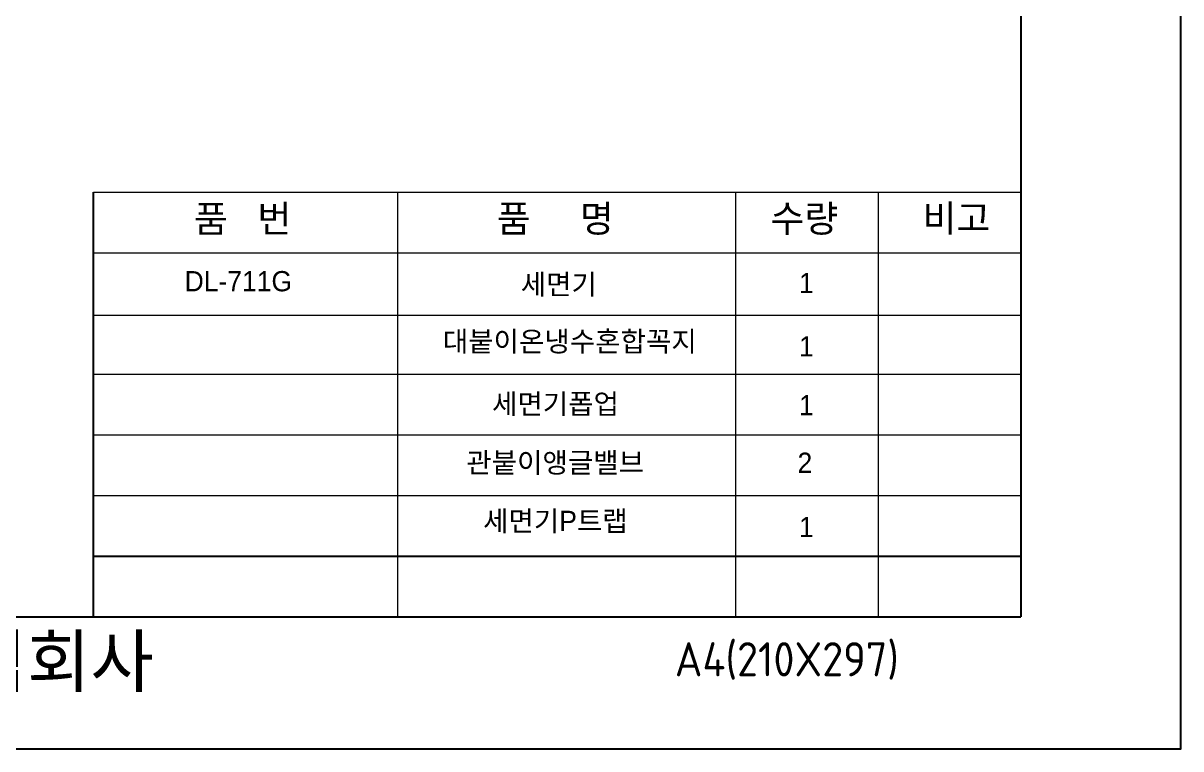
# Model space of a CAD drawing. Header units: millimetres. Extents: x 14069 to 16494, y -90 to 3341.
# Drawn here: x 15350 to 16494, y -90 to 628 of the extents above; entities that cross this region are included whole.
import ezdxf

# ---------------------------------------------------------------- set-up
doc = ezdxf.new("R2010")
doc.units = ezdxf.units.MM
doc.header["$LTSCALE"] = 0.2
doc.layers.add('DIM', color=3, linetype='Continuous', lineweight=15)
doc.layers.add('YA', color=7, linetype='Continuous')
doc.styles.get("Standard").update_dxf_attribs({"font": 'ISOCP.SHX', "bigfont": 'WHGTXT.SHX'})
doc.styles.add('스타일1', font='txt.shx', dxfattribs={"bigfont": 'ghs.shx'})

msp = doc.modelspace()

# ---------------------------------------------------------------- linework, layer by layer
at = {"layer": 'DIM', "color": 0}
for p, q in [((15419.5, 460.9), (16336, 460.9)), ((15719.8, 460.9), (15719.8, 40.9)), ((16053.9, 460.9), (16053.9, 40.9)), ((16195, 460.9), (16195, 40.9)), ((15419.5, 400.9), (16336, 400.9)), ((15419.5, 339.1), (16336, 339.1)), ((15419.5, 280.9), (16336, 280.9)), ((15419.5, 220.9), (16336, 220.9)), ((15419.5, 160.9), (16336, 160.9))]:
    msp.add_line(p, q, dxfattribs=at)
at = {"layer": 'YA', "color": 7}
for p, q in [((16336, 3220.9), (16336, 40.9)), ((15419.5, 40.9), (15419.5, 460.9)), ((15419.5, 100.9), (16336, 100.9)), ((14260, 40.9), (16336, 40.9))]:
    msp.add_line(p, q, dxfattribs=at)
at = {"layer": 'YA', "color": 0}
msp.add_lwpolyline([(14068.7, -89.6), (16494.2, -89.6), (16494.2, 3340.8), (14068.7, 3340.8)], close=True, dxfattribs=at)

# ---------------------------------------------------------------- texts
at = {"layer": 'DIM', "color": 0, "attachment_point": 1, "style": '스타일1'}
for s, insert, char_height in [('{\\fGulim|b0|i0|c129|p50;품   번}', (15518.6, 447.9), 26.746), ('{\\fGulim|b0|i0|c129|p50;품     명}', (15817.9, 448.1), 26.746), ('{\\fGulim|b0|i0|c129|p50;수량}', (16088.5, 448.1), 26.746), ('{\\fGulim|b0|i0|c129|p50;비고}', (16238.8, 448.4), 26.746), ('{\\fGulim|b0|i0|c129|p50;1\\P}', (16116.8, 381), 20), ('{\\fGulim|b0|i0|c129|p50;1\\P}', (16116.8, 318.4), 20), ('{\\fGulim|b0|i0|c129|p50;1\\P}', (16116.8, 260.2), 20), ('{\\fGulim|b0|i0|c129|p50;2\\P}', (16115.3, 203.3), 20), ('{\\fGulim|b0|i0|c129|p50;1\\P}', (16116.8, 139.8), 20)]:
    msp.add_mtext(s, dxfattribs=dict(at, insert=insert, char_height=char_height))
for s, insert, char_height, width in [('{\\fGulim|b0|i0|c129|p50;DL-711G}', (15509.5, 382.8), 20, 147), ('{\\fGulim|b0|i0|c129|p50;세면기}', (15841.7, 379.7), 20, 147), ('{\\fGulim|b0|i0|c129|p50;대붙이온냉수혼합꼭지}', (15764.7, 323.2), 20, 290), ('{\\fGulim|b0|i0|c129|p50;세면기폽업}', (15813.3, 261.5), 20, 315), ('{\\fGulim|b0|i0|c129|p50;관붙이앵글밸브}', (15787.9, 203.5), 20, 212), ('{\\fGulim|b0|i0|c129|p50;세면기P트랩}', (15804.5, 145.8), 20, 212), ('{\\fGulim|b0|i0|c129|p50;       대림통상주식회사\\P}', (14850, 22.1), 50, 1090)]:
    msp.add_mtext(s, dxfattribs=dict(at, insert=insert, char_height=char_height, width=width))
at = {"layer": 'YA', "color": 7}
msp.add_text('A4(210X297)', height=33.819, dxfattribs=at).set_placement((15994, -17.9))

doc.saveas('drawing.dxf')
